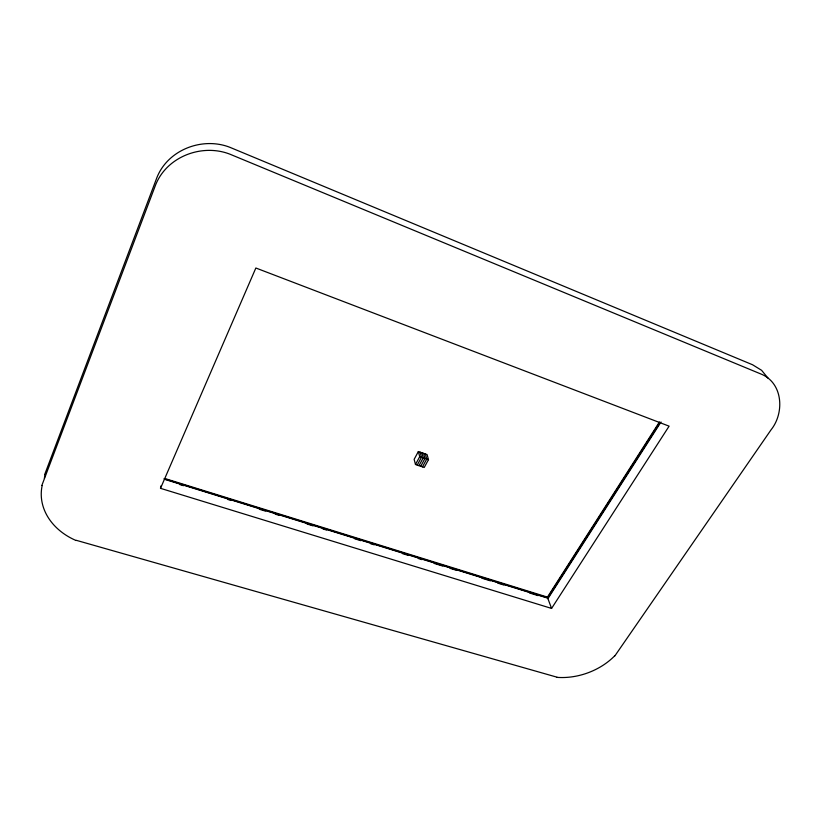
<?xml version="1.0" encoding="UTF-8"?>
<svg xmlns="http://www.w3.org/2000/svg" width="821" height="821" viewBox="0 0 821 821"><rect width="100%" height="100%" fill="white"/><g stroke="black" fill="none" stroke-linecap="round" stroke-linejoin="round"><path stroke-width="1.23" d="M160.516 488.331L255.854 268.005L669.105 426.161L551.579 608.423L160.516 488.331L160.742 486.042M44.703 474.476L156.39 178.937C167.084 149.412 203.752 135.711 231.943 148.17L752.57 364.76L761.601 370.312L768.087 378.214M41.84 485.478L155.077 186.295C165.996 156.288 203.28 142.423 231.953 155.025L760.215 373.709C783.039 382.227 784.835 412.696 771.032 429.845L614.826 655.948M418.361 451.54L414.143 459.339L415.477 464.481L424.221 467.457L428.49 459.647L427.064 454.536L418.361 451.54L419.726 456.65L415.477 464.481M417.232 465.076L421.481 457.246L420.106 452.145M418.977 465.671L423.236 457.851L421.85 452.74M420.732 466.266L424.991 458.446L423.585 453.346M422.476 466.862L426.735 459.052L425.329 453.941M659.417 422.004L547.381 597.226L551.579 608.423M659.735 422.456L547.586 597.78L163.964 478.776M660.012 422.589L547.71 598.119L165.165 479.485M547.915 598.673L661.008 421.984M76.271 540.31L557.028 677.192M179.789 484.564L183.463 485.704M227.489 499.353L231.153 500.492M259.282 509.205L265.399 511.103M275.189 514.131L278.853 515.27M306.982 523.993L313.099 525.881M322.879 528.919L326.553 530.058M354.682 538.771L360.799 540.67M370.579 543.697L374.253 544.836M402.382 553.559L408.489 555.458M418.279 558.485L421.943 559.624M434.176 563.411L442.735 566.069M450.072 568.337L456.189 570.236M481.876 578.2L490.435 580.847M497.772 583.126L503.889 585.024M529.576 592.978L538.135 595.636M165.873 478.817L547.32 597.072M419.726 456.65L428.49 459.647M44.375 478.417A61.144 49.609 6.2 0 1 45.032 474.538M76.127 540.536A62.068 50.081 5.8 0 1 42.179 485.539M614.662 655.866A58.075 43.144 -19.4 0 1 556.966 677.356"/></g></svg>
